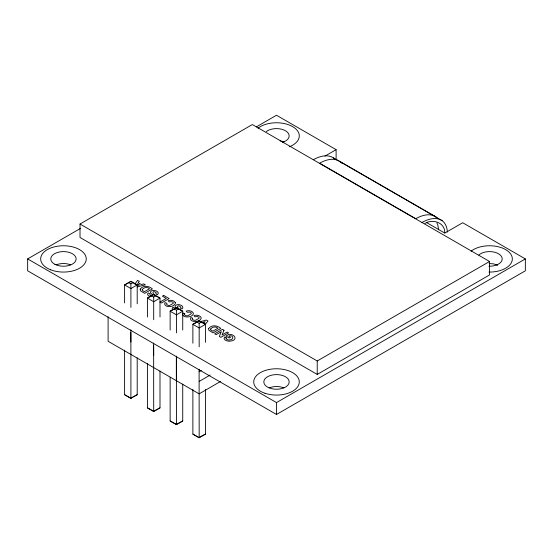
<?xml version="1.0" encoding="UTF-8"?>
<svg xmlns="http://www.w3.org/2000/svg" width="553" height="553" viewBox="0 0 553 553"><rect width="100%" height="100%" fill="white"/><g stroke="black" fill="none" stroke-linecap="round" stroke-linejoin="round"><path stroke-width="0.83" d="M108.105 316.717L108.105 341.277L199.17 393.854L220.44 381.508M137.199 357.826L137.199 394.704L130.902 398.34L124.605 394.704L124.605 350.104M124.605 302.933L124.605 284.919L130.902 281.283L137.199 284.919L137.199 303.791M130.902 354.597L130.902 398.34L124.605 394.704M130.902 354.438L130.84 329.823M130.902 307.427L130.902 283.889L132.962 282.701L137.199 284.919L130.902 288.555L124.605 284.919L130.902 281.512L132.962 282.701M159.997 370.987L159.997 407.865L153.699 411.501L147.409 407.865L147.409 363.266M147.409 316.952L147.409 298.081L153.699 294.452L159.997 298.081L159.997 316.952M153.637 342.984L153.699 411.501L151.64 410.091M153.699 319.731L153.699 297.051L155.759 295.862L159.997 298.081L153.699 301.717L147.409 298.081L153.699 294.673L155.759 295.862M182.732 384.114L182.732 420.992L176.435 424.628L170.144 420.992L170.144 377.25M170.144 330.079L170.144 311.208L176.435 307.572L182.732 311.208L182.732 330.079M176.372 380.692L176.372 356.111M176.435 332.858L176.435 310.178L178.495 308.989L182.732 311.208L176.435 314.844L170.144 311.208L176.435 307.8L178.495 308.989M205.467 389.519L205.467 434.119L199.17 437.755L192.879 434.119L192.879 389.519M192.879 343.206L192.879 324.334L199.17 320.699L205.467 324.334L205.467 342.348M192.879 434.119L199.17 437.755L199.108 369.238M199.17 346.842L199.17 323.305L201.23 322.116L205.467 324.334L199.17 327.97L192.879 324.334L199.17 320.927L201.23 322.116M154.819 295.482L154.84 295.108C151.038 292.419 153.534 289.993 156.368 292.972L155.801 293.94L157.467 294.735C160.985 291.424 152.199 288.548 150.52 291.846L150.589 292.793L152.635 295.212L152.4 295.613M134.835 284.118L137.614 280.371L139.315 281.353L138.229 282.756L141.319 284.539L143.718 283.889L145.37 284.85L137.109 286.945M136.529 284.926L137.427 283.793L139.543 285.009L137.192 285.645M205.529 324.044L208.011 321.01L206.345 320.049L200.691 321.59M203.504 323.56L205.115 321.659L201.313 322.765M199.17 381.432L210.175 375.045M80.019 224.034L252.334 124.549L489.543 261.5L489.543 274.938L317.228 374.422L80.019 237.472L80.019 224.034L317.228 360.985L489.543 261.5M426.916 222.762L444.785 233.076L462.688 222.741L525.35 258.915L525.35 270.804L276.5 414.474L27.65 270.804L27.65 258.915L80.71 228.285M256.322 126.893L276.5 115.245L336.113 149.663L336.113 159.852M324.929 156.126L336.113 149.663M130.902 398.119L132.962 396.93M153.699 411.28L159.997 407.865M170.144 420.992L176.435 424.407L182.732 420.992M199.17 437.534L200.545 436.739M27.65 258.915L276.5 402.591L525.35 258.915M199.108 371.754L201.32 370.482M133.667 396.556L137.199 394.704M201.23 436.345L205.467 434.119M313.288 159.741C319.226 156.354 327.231 153.817 333.459 157.902L442.13 220.647C445.704 223.26 447.273 227.788 447.329 232.087M421.96 222.479C427.898 219.092 435.902 216.555 442.13 220.647M269.67 387.722C274.191 385.987 279.369 386.174 283.876 387.86M424.946 223.453C432.771 218.539 445.22 222.548 444.743 232.924M56.385 264.742C60.906 263.173 66.042 263.021 70.521 264.811M489.156 263.553L493.559 263.871L497.707 265.295M151.674 295.751L149.815 294.922L150.029 293.83L148.398 292.972C145.978 294.41 149.179 296.595 150.81 296.754M280.115 140.801L283.959 141.9M147.409 407.865L150.934 409.718M435.937 216.88L339.798 161.379C333.57 157.294 325.565 159.824 319.627 163.211L415.766 218.718C422.015 215.082 431.236 212.373 437.167 217.993M128.842 282.701L130.902 283.889M151.64 295.862L153.699 297.051M174.375 308.989L176.435 310.178M197.117 322.116L199.17 323.305M172.978 309.818L172.066 308.602L172.999 307.171L174.624 308.035L174.416 309.127M339.798 161.379L341.643 163.038M333.459 157.902L335.305 159.561M176.317 308.284L175.19 306.991L175.121 306.044C176.794 302.754 185.587 305.622 182.068 308.933L180.396 308.145L180.962 307.178C178.128 304.191 175.64 306.625 179.442 309.307M175.273 302.643C173.96 300.21 170.559 299.878 168.16 300.735L169.197 301.883L171.872 301.648L173.158 302.456A2.433 1.403 0 0 1 173.165 303.417L169.792 305.36A2.468 1.424 0 0 1 168.126 305.339L166.702 304.599L166.861 303.293L164.946 302.615C162.99 307.496 172.743 307.655 174.845 304.364A4.825 2.786 0 0 0 175.273 302.643M436.905 222.949L437.865 225.189L438.598 229.875M176.372 358.627L176.435 424.407M153.637 345.501L153.699 355.178M130.84 332.339L130.902 342.017M317.228 360.985L317.228 374.422M276.5 402.591L276.5 414.474M266.269 131.607A12.657 7.307 0 0 1 286.088 131.144A12.657 7.307 0 0 1 282.369 142.391M478.884 254.974A12.657 7.307 0 0 1 500.783 255.555A12.657 7.307 0 0 1 488.963 266.214M258.023 128.22A22.784 13.154 0 0 1 292.841 126.748A22.784 13.154 0 0 1 289.295 146.801M471.108 251.186A22.784 13.154 0 0 1 509.97 253.087A22.784 13.154 0 0 1 488.99 272.069M226.101 338.159L226.35 339.037L227.967 339.881A2.737 1.576 0 0 0 229.785 339.95C233.677 339.929 234.016 335.236 229.737 335.706L228.755 336.272L230.546 337.302L229.239 338.056L225.88 336.113L228.956 334.337C234.693 333.888 238.357 339.984 230.705 341.083C228.354 341.761 222.285 340.102 224.532 337.005L226.371 337.731L226.101 338.159M184.536 314.118L184.702 314.996L186.126 315.735A2.468 1.424 0 0 0 187.792 315.756L191.165 313.814A2.433 1.403 0 0 0 191.158 312.853L189.873 312.044L187.197 312.279L186.161 311.125C188.559 310.274 191.96 310.599 193.274 313.033A4.825 2.786 0 0 1 192.845 314.754C190.744 318.044 180.99 317.885 182.946 313.005L184.861 313.682L184.536 314.118M192.333 318.618L192.499 319.496L193.923 320.235A2.468 1.424 0 0 0 195.589 320.256L198.962 318.314A2.433 1.403 0 0 0 198.956 317.353L197.67 316.544L194.995 316.779L193.958 315.625C196.356 314.775 199.757 315.106 201.078 317.54A4.825 2.786 0 0 1 200.642 319.261C198.541 322.551 188.787 322.385 190.744 317.512L192.658 318.189L192.333 318.618M142.211 289.558L142.501 290.519L144.409 291.708L149.524 288.749C147.375 286.634 143.918 287.325 142.211 289.558M210.603 329.049L210.893 330.01L212.808 331.199L217.923 328.24C215.774 326.125 212.317 326.809 210.603 329.049M140.172 289.122L140.483 290.781L144.658 293.36L152.393 288.901C149.054 285.79 143.027 285.058 140.172 289.122M208.571 328.613L208.882 330.272L213.057 332.851L220.785 328.392C217.453 325.282 211.426 324.542 208.571 328.613M224 330.245L222.078 334.952L227.117 332.042L228.569 332.878L220.834 337.344L219.32 336.466L221.318 331.655L216.154 334.641L214.702 333.805L222.43 329.339L224 330.245M163.702 295.426L162.395 296.18L166.28 298.42L159.914 302.097L161.476 302.996L169.142 298.572L163.702 295.426M54.906 264.306A12.657 7.307 0 0 0 75.816 260.498A12.657 7.307 0 0 0 59.648 251.947A12.657 7.307 0 0 0 54.906 264.306M269.124 387.86A12.657 7.307 0 0 0 289.101 382.635A12.657 7.307 0 0 0 271.274 375.259A12.657 7.307 0 0 0 269.124 387.86M265.018 393.28A22.784 13.154 0 0 0 299.284 381.978A22.784 13.154 0 0 0 265.198 370.496A22.784 13.154 0 0 0 265.018 393.28M50.634 269.788A22.784 13.154 0 0 0 86.178 259.889A22.784 13.154 0 0 0 53.558 247.067A22.784 13.154 0 0 0 50.634 269.788"/></g></svg>
